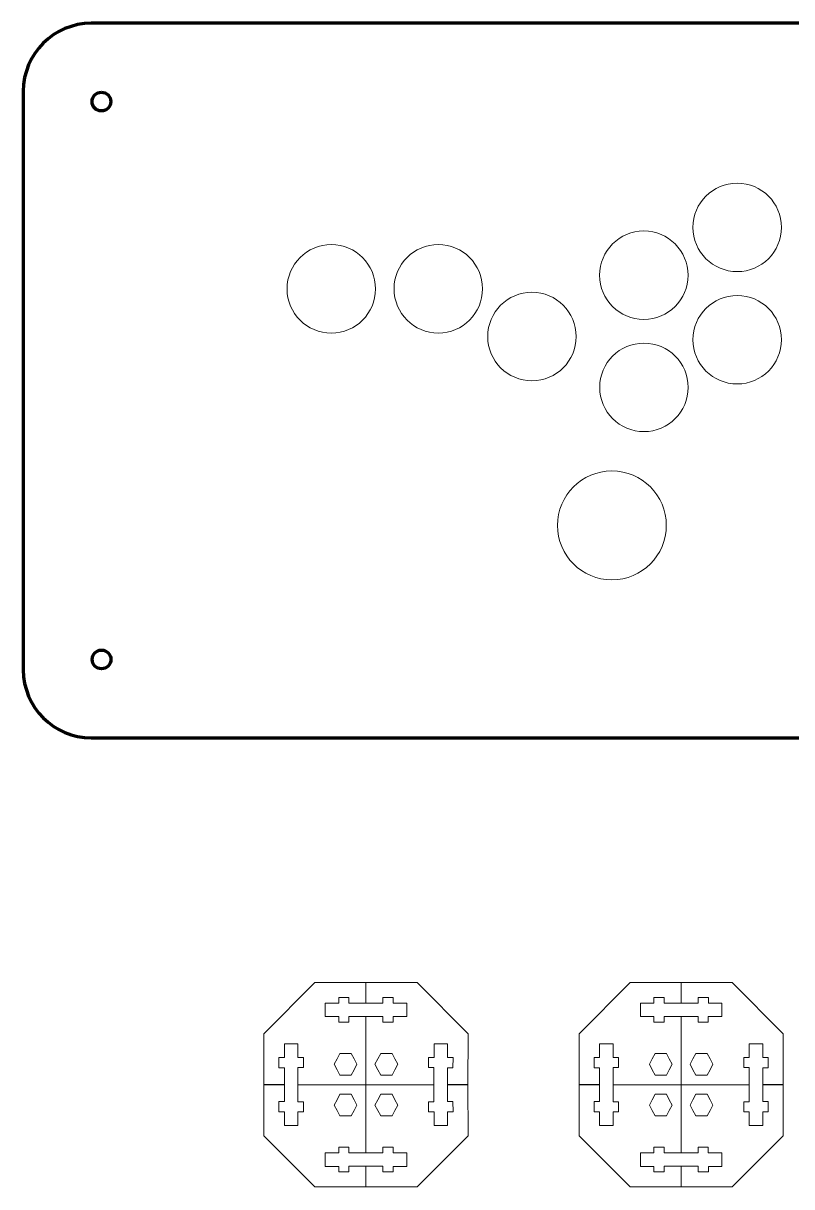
# Model space of a CAD drawing. Header units: millimetres. Extents: x 198 to 2323, y -968 to 148.
# Drawn here: x 1028.9 to 1254.8, y -923.8 to -581.9 of the extents above; entities that cross this region are included whole.
import ezdxf

# ---------------------------------------------------------------- set-up
doc = ezdxf.new("R2010")
doc.units = ezdxf.units.MM
doc.header["$MEASUREMENT"] = 0
doc.layers.add('Layer 1', color=7, linetype='Continuous')

msp = doc.modelspace()

# ---------------------------------------------------------------- linework, layer by layer
at = {"layer": 'Layer 1', "color": 250, "lineweight": 70}
for centre in [(1051.8637, -604.9034), (1051.9031, -768.8379)]:
    msp.add_ellipse(centre, major_axis=(0, 2.75), ratio=1, dxfattribs=at)
at = {"layer": 'Layer 1', "color": 250, "lineweight": 18}
for centre, major_axis, ratio in [((1238.7787, -641.8738), (0, 13.0001), 0.99999231), ((1211.3288, -655.9238), (0, 13.0001), 0.99999231), ((1119.4538, -659.9363), (0, 13.0001), 0.99999231), ((1150.9037, -659.9114), (0, 13.0001), 0.99999231), ((1178.4287, -673.9488), (0, 13.0001), 0.99999231), ((1238.7787, -674.8863), (0, 13.0001), 0.99999231), ((1211.3537, -688.8738), (0, 13.0001), 0.99999231), ((1201.9288, -729.4487), (0, 16), 1)]:
    msp.add_ellipse(centre, major_axis=major_axis, ratio=ratio, dxfattribs=at)
at = {"layer": 'Layer 1', "color": 250, "lineweight": 70}
msp.add_open_spline([(1048.8961, -581.8789), (1048.8961, -581.8789), (1368.8961, -581.8789), (1368.8961, -581.8789), (1379.8961, -581.8789), (1388.8961, -590.8789), (1388.8961, -601.8788), (1388.8961, -601.8788), (1388.8961, -771.879), (1388.8961, -771.879), (1388.8961, -782.8789), (1379.8961, -791.8789), (1368.8961, -791.8789), (1368.8961, -791.8789), (1048.8961, -791.8789), (1048.8961, -791.8789), (1037.8962, -791.8789), (1028.8961, -782.8789), (1028.8961, -771.879), (1028.8961, -771.879), (1028.8961, -601.8788), (1028.8961, -601.8788), (1028.8961, -590.8789), (1037.8962, -581.8789), (1048.8961, -581.8789)], degree=3, knots=[0, 0, 0, 0, 0.125, 0.125, 0.125, 0.25, 0.25, 0.25, 0.375, 0.375, 0.375, 0.5, 0.5, 0.5, 0.625, 0.625, 0.625, 0.75, 0.75, 0.75, 0.875, 0.875, 0.875, 1, 1, 1, 1], dxfattribs=at)
at = {"layer": 'Layer 1', "color": 250, "lineweight": 18}
for points, knots in [([(1114.6408, -863.8205), (1114.6408, -863.8205), (1099.6506, -878.8195), (1099.6506, -878.8195), (1099.6506, -878.8195), (1099.6538, -893.8195), (1099.6538, -893.8195), (1099.6538, -893.8195), (1105.6552, -893.8195), (1105.6552, -893.8195), (1105.6552, -893.8195), (1105.6552, -888.8202), (1105.6552, -888.8202), (1105.6552, -888.8202), (1104.0612, -888.8202), (1104.0612, -888.8202), (1104.0612, -888.8202), (1104.0546, -885.8105), (1104.0546, -885.8105), (1104.0546, -885.8105), (1105.6521, -885.8105), (1105.6521, -885.8105), (1105.6521, -885.8105), (1105.6521, -881.8117), (1105.6521, -881.8117), (1105.6521, -881.8117), (1109.6409, -881.8117), (1109.6409, -881.8117), (1109.6409, -881.8117), (1109.6409, -885.8136), (1109.6409, -885.8136), (1109.6409, -885.8136), (1111.2417, -885.8136), (1111.2417, -885.8136), (1111.2417, -885.8136), (1111.2449, -888.8066), (1111.2449, -888.8066), (1111.2449, -888.8066), (1109.6478, -888.8066), (1109.6478, -888.8066), (1109.6478, -888.8066), (1109.6478, -893.8107), (1109.6478, -893.8107), (1109.6478, -893.8107), (1129.644, -893.8107), (1129.644, -893.8107), (1129.644, -893.8107), (1129.644, -873.8148), (1129.644, -873.8148), (1129.644, -873.8148), (1124.6441, -873.8148), (1124.6441, -873.8148), (1124.6441, -873.8148), (1124.6441, -875.4124), (1124.6441, -875.4124), (1124.6441, -875.4124), (1121.6509, -875.4124), (1121.6509, -875.4124), (1121.6509, -875.4124), (1121.6509, -873.815), (1121.6509, -873.815), (1121.6509, -873.815), (1117.6523, -873.815), (1117.6523, -873.815), (1117.6523, -873.815), (1117.6523, -869.8131), (1117.6523, -869.8131), (1117.6523, -869.8131), (1121.641, -869.8131), (1121.641, -869.8131), (1121.641, -869.8131), (1121.641, -868.2192), (1121.641, -868.2192), (1121.641, -868.2192), (1124.6409, -868.2192), (1124.6409, -868.2192), (1124.6409, -868.2192), (1124.6409, -869.8199), (1124.6409, -869.8199), (1124.6409, -869.8199), (1129.6384, -869.8199), (1129.6384, -869.8199), (1129.6384, -869.8199), (1129.6384, -863.8254), (1129.6384, -863.8254), (1129.6384, -863.8254), (1114.6408, -863.8205), (1114.6408, -863.8205)], [0, 0, 0, 0, 0.03448276, 0.03448276, 0.03448276, 0.06896552, 0.06896552, 0.06896552, 0.10344828, 0.10344828, 0.10344828, 0.13793103, 0.13793103, 0.13793103, 0.17241379, 0.17241379, 0.17241379, 0.20689655, 0.20689655, 0.20689655, 0.24137931, 0.24137931, 0.24137931, 0.27586207, 0.27586207, 0.27586207, 0.31034483, 0.31034483, 0.31034483, 0.34482759, 0.34482759, 0.34482759, 0.37931034, 0.37931034, 0.37931034, 0.4137931, 0.4137931, 0.4137931, 0.44827586, 0.44827586, 0.44827586, 0.48275862, 0.48275862, 0.48275862, 0.51724138, 0.51724138, 0.51724138, 0.55172414, 0.55172414, 0.55172414, 0.5862069, 0.5862069, 0.5862069, 0.62068966, 0.62068966, 0.62068966, 0.65517241, 0.65517241, 0.65517241, 0.68965517, 0.68965517, 0.68965517, 0.72413793, 0.72413793, 0.72413793, 0.75862069, 0.75862069, 0.75862069, 0.79310345, 0.79310345, 0.79310345, 0.82758621, 0.82758621, 0.82758621, 0.86206897, 0.86206897, 0.86206897, 0.89655172, 0.89655172, 0.89655172, 0.93103448, 0.93103448, 0.93103448, 0.96551724, 0.96551724, 0.96551724, 1, 1, 1, 1]), ([(1144.6472, -863.8205), (1144.6472, -863.8205), (1159.6374, -878.8195), (1159.6374, -878.8195), (1159.6374, -878.8195), (1159.6342, -893.8195), (1159.6342, -893.8195), (1159.6342, -893.8195), (1153.6328, -893.8195), (1153.6328, -893.8195), (1153.6328, -893.8195), (1153.6328, -888.8202), (1153.6328, -888.8202), (1153.6328, -888.8202), (1155.2268, -888.8202), (1155.2268, -888.8202), (1155.2268, -888.8202), (1155.2334, -885.8105), (1155.2334, -885.8105), (1155.2334, -885.8105), (1153.6359, -885.8105), (1153.6359, -885.8105), (1153.6359, -885.8105), (1153.6359, -881.8117), (1153.6359, -881.8117), (1153.6359, -881.8117), (1149.6471, -881.8117), (1149.6471, -881.8117), (1149.6471, -881.8117), (1149.6471, -885.8136), (1149.6471, -885.8136), (1149.6471, -885.8136), (1148.0463, -885.8136), (1148.0463, -885.8136), (1148.0463, -885.8136), (1148.0431, -888.8066), (1148.0431, -888.8066), (1148.0431, -888.8066), (1149.6402, -888.8066), (1149.6402, -888.8066), (1149.6402, -888.8066), (1149.6402, -893.8107), (1149.6402, -893.8107), (1149.6402, -893.8107), (1129.644, -893.8107), (1129.644, -893.8107), (1129.644, -893.8107), (1129.644, -873.8148), (1129.644, -873.8148), (1129.644, -873.8148), (1134.6439, -873.8148), (1134.6439, -873.8148), (1134.6439, -873.8148), (1134.6439, -875.4124), (1134.6439, -875.4124), (1134.6439, -875.4124), (1137.6371, -875.4124), (1137.6371, -875.4124), (1137.6371, -875.4124), (1137.6371, -873.815), (1137.6371, -873.815), (1137.6371, -873.815), (1141.6357, -873.815), (1141.6357, -873.815), (1141.6357, -873.815), (1141.6357, -869.8131), (1141.6357, -869.8131), (1141.6357, -869.8131), (1137.647, -869.8131), (1137.647, -869.8131), (1137.647, -869.8131), (1137.647, -868.2192), (1137.647, -868.2192), (1137.647, -868.2192), (1134.6471, -868.2192), (1134.6471, -868.2192), (1134.6471, -868.2192), (1134.6471, -869.8199), (1134.6471, -869.8199), (1134.6471, -869.8199), (1129.6496, -869.8199), (1129.6496, -869.8199), (1129.6496, -869.8199), (1129.6496, -863.8254), (1129.6496, -863.8254), (1129.6496, -863.8254), (1144.6472, -863.8205), (1144.6472, -863.8205)], [0, 0, 0, 0, 0.03448276, 0.03448276, 0.03448276, 0.06896552, 0.06896552, 0.06896552, 0.10344828, 0.10344828, 0.10344828, 0.13793103, 0.13793103, 0.13793103, 0.17241379, 0.17241379, 0.17241379, 0.20689655, 0.20689655, 0.20689655, 0.24137931, 0.24137931, 0.24137931, 0.27586207, 0.27586207, 0.27586207, 0.31034483, 0.31034483, 0.31034483, 0.34482759, 0.34482759, 0.34482759, 0.37931034, 0.37931034, 0.37931034, 0.4137931, 0.4137931, 0.4137931, 0.44827586, 0.44827586, 0.44827586, 0.48275862, 0.48275862, 0.48275862, 0.51724138, 0.51724138, 0.51724138, 0.55172414, 0.55172414, 0.55172414, 0.5862069, 0.5862069, 0.5862069, 0.62068966, 0.62068966, 0.62068966, 0.65517241, 0.65517241, 0.65517241, 0.68965517, 0.68965517, 0.68965517, 0.72413793, 0.72413793, 0.72413793, 0.75862069, 0.75862069, 0.75862069, 0.79310345, 0.79310345, 0.79310345, 0.82758621, 0.82758621, 0.82758621, 0.86206897, 0.86206897, 0.86206897, 0.89655172, 0.89655172, 0.89655172, 0.93103448, 0.93103448, 0.93103448, 0.96551724, 0.96551724, 0.96551724, 1, 1, 1, 1]), ([(1207.2896, -863.8205), (1207.2896, -863.8205), (1192.2994, -878.8195), (1192.2994, -878.8195), (1192.2994, -878.8195), (1192.3026, -893.8195), (1192.3026, -893.8195), (1192.3026, -893.8195), (1198.304, -893.8195), (1198.304, -893.8195), (1198.304, -893.8195), (1198.304, -888.8202), (1198.304, -888.8202), (1198.304, -888.8202), (1196.71, -888.8202), (1196.71, -888.8202), (1196.71, -888.8202), (1196.7034, -885.8105), (1196.7034, -885.8105), (1196.7034, -885.8105), (1198.3009, -885.8105), (1198.3009, -885.8105), (1198.3009, -885.8105), (1198.3009, -881.8117), (1198.3009, -881.8117), (1198.3009, -881.8117), (1202.2897, -881.8117), (1202.2897, -881.8117), (1202.2897, -881.8117), (1202.2897, -885.8136), (1202.2897, -885.8136), (1202.2897, -885.8136), (1203.8905, -885.8136), (1203.8905, -885.8136), (1203.8905, -885.8136), (1203.8937, -888.8066), (1203.8937, -888.8066), (1203.8937, -888.8066), (1202.2966, -888.8066), (1202.2966, -888.8066), (1202.2966, -888.8066), (1202.2966, -893.8107), (1202.2966, -893.8107), (1202.2966, -893.8107), (1222.2928, -893.8107), (1222.2928, -893.8107), (1222.2928, -893.8107), (1222.2928, -873.8148), (1222.2928, -873.8148), (1222.2928, -873.8148), (1217.2929, -873.8148), (1217.2929, -873.8148), (1217.2929, -873.8148), (1217.2929, -875.4124), (1217.2929, -875.4124), (1217.2929, -875.4124), (1214.2997, -875.4124), (1214.2997, -875.4124), (1214.2997, -875.4124), (1214.2997, -873.815), (1214.2997, -873.815), (1214.2997, -873.815), (1210.3011, -873.815), (1210.3011, -873.815), (1210.3011, -873.815), (1210.3011, -869.8131), (1210.3011, -869.8131), (1210.3011, -869.8131), (1214.2898, -869.8131), (1214.2898, -869.8131), (1214.2898, -869.8131), (1214.2898, -868.2192), (1214.2898, -868.2192), (1214.2898, -868.2192), (1217.2897, -868.2192), (1217.2897, -868.2192), (1217.2897, -868.2192), (1217.2897, -869.8199), (1217.2897, -869.8199), (1217.2897, -869.8199), (1222.2872, -869.8199), (1222.2872, -869.8199), (1222.2872, -869.8199), (1222.2872, -863.8254), (1222.2872, -863.8254), (1222.2872, -863.8254), (1207.2896, -863.8205), (1207.2896, -863.8205)], [0, 0, 0, 0, 0.03448276, 0.03448276, 0.03448276, 0.06896552, 0.06896552, 0.06896552, 0.10344828, 0.10344828, 0.10344828, 0.13793103, 0.13793103, 0.13793103, 0.17241379, 0.17241379, 0.17241379, 0.20689655, 0.20689655, 0.20689655, 0.24137931, 0.24137931, 0.24137931, 0.27586207, 0.27586207, 0.27586207, 0.31034483, 0.31034483, 0.31034483, 0.34482759, 0.34482759, 0.34482759, 0.37931034, 0.37931034, 0.37931034, 0.4137931, 0.4137931, 0.4137931, 0.44827586, 0.44827586, 0.44827586, 0.48275862, 0.48275862, 0.48275862, 0.51724138, 0.51724138, 0.51724138, 0.55172414, 0.55172414, 0.55172414, 0.5862069, 0.5862069, 0.5862069, 0.62068966, 0.62068966, 0.62068966, 0.65517241, 0.65517241, 0.65517241, 0.68965517, 0.68965517, 0.68965517, 0.72413793, 0.72413793, 0.72413793, 0.75862069, 0.75862069, 0.75862069, 0.79310345, 0.79310345, 0.79310345, 0.82758621, 0.82758621, 0.82758621, 0.86206897, 0.86206897, 0.86206897, 0.89655172, 0.89655172, 0.89655172, 0.93103448, 0.93103448, 0.93103448, 0.96551724, 0.96551724, 0.96551724, 1, 1, 1, 1]), ([(1237.296, -863.8205), (1237.296, -863.8205), (1252.2862, -878.8195), (1252.2862, -878.8195), (1252.2862, -878.8195), (1252.283, -893.8195), (1252.283, -893.8195), (1252.283, -893.8195), (1246.2816, -893.8195), (1246.2816, -893.8195), (1246.2816, -893.8195), (1246.2816, -888.8202), (1246.2816, -888.8202), (1246.2816, -888.8202), (1247.8756, -888.8202), (1247.8756, -888.8202), (1247.8756, -888.8202), (1247.8822, -885.8105), (1247.8822, -885.8105), (1247.8822, -885.8105), (1246.2847, -885.8105), (1246.2847, -885.8105), (1246.2847, -885.8105), (1246.2847, -881.8117), (1246.2847, -881.8117), (1246.2847, -881.8117), (1242.2959, -881.8117), (1242.2959, -881.8117), (1242.2959, -881.8117), (1242.2959, -885.8136), (1242.2959, -885.8136), (1242.2959, -885.8136), (1240.6951, -885.8136), (1240.6951, -885.8136), (1240.6951, -885.8136), (1240.6919, -888.8066), (1240.6919, -888.8066), (1240.6919, -888.8066), (1242.289, -888.8066), (1242.289, -888.8066), (1242.289, -888.8066), (1242.289, -893.8107), (1242.289, -893.8107), (1242.289, -893.8107), (1222.2928, -893.8107), (1222.2928, -893.8107), (1222.2928, -893.8107), (1222.2928, -873.8148), (1222.2928, -873.8148), (1222.2928, -873.8148), (1227.2927, -873.8148), (1227.2927, -873.8148), (1227.2927, -873.8148), (1227.2927, -875.4124), (1227.2927, -875.4124), (1227.2927, -875.4124), (1230.2859, -875.4124), (1230.2859, -875.4124), (1230.2859, -875.4124), (1230.2859, -873.815), (1230.2859, -873.815), (1230.2859, -873.815), (1234.2845, -873.815), (1234.2845, -873.815), (1234.2845, -873.815), (1234.2845, -869.8131), (1234.2845, -869.8131), (1234.2845, -869.8131), (1230.2958, -869.8131), (1230.2958, -869.8131), (1230.2958, -869.8131), (1230.2958, -868.2192), (1230.2958, -868.2192), (1230.2958, -868.2192), (1227.2959, -868.2192), (1227.2959, -868.2192), (1227.2959, -868.2192), (1227.2959, -869.8199), (1227.2959, -869.8199), (1227.2959, -869.8199), (1222.2984, -869.8199), (1222.2984, -869.8199), (1222.2984, -869.8199), (1222.2984, -863.8254), (1222.2984, -863.8254), (1222.2984, -863.8254), (1237.296, -863.8205), (1237.296, -863.8205)], [0, 0, 0, 0, 0.03448276, 0.03448276, 0.03448276, 0.06896552, 0.06896552, 0.06896552, 0.10344828, 0.10344828, 0.10344828, 0.13793103, 0.13793103, 0.13793103, 0.17241379, 0.17241379, 0.17241379, 0.20689655, 0.20689655, 0.20689655, 0.24137931, 0.24137931, 0.24137931, 0.27586207, 0.27586207, 0.27586207, 0.31034483, 0.31034483, 0.31034483, 0.34482759, 0.34482759, 0.34482759, 0.37931034, 0.37931034, 0.37931034, 0.4137931, 0.4137931, 0.4137931, 0.44827586, 0.44827586, 0.44827586, 0.48275862, 0.48275862, 0.48275862, 0.51724138, 0.51724138, 0.51724138, 0.55172414, 0.55172414, 0.55172414, 0.5862069, 0.5862069, 0.5862069, 0.62068966, 0.62068966, 0.62068966, 0.65517241, 0.65517241, 0.65517241, 0.68965517, 0.68965517, 0.68965517, 0.72413793, 0.72413793, 0.72413793, 0.75862069, 0.75862069, 0.75862069, 0.79310345, 0.79310345, 0.79310345, 0.82758621, 0.82758621, 0.82758621, 0.86206897, 0.86206897, 0.86206897, 0.89655172, 0.89655172, 0.89655172, 0.93103448, 0.93103448, 0.93103448, 0.96551724, 0.96551724, 0.96551724, 1, 1, 1, 1]), ([(1121.972, -890.9907), (1121.972, -890.9907), (1121.1345, -889.4062), (1121.1345, -889.4062), (1121.1345, -889.4062), (1120.297, -887.8217), (1120.297, -887.8217), (1120.297, -887.8217), (1121.1345, -886.2372), (1121.1345, -886.2372), (1121.1345, -886.2372), (1121.972, -884.6527), (1121.972, -884.6527), (1121.972, -884.6527), (1123.647, -884.6527), (1123.647, -884.6527), (1123.647, -884.6527), (1125.322, -884.6527), (1125.322, -884.6527), (1125.322, -884.6527), (1126.1595, -886.2372), (1126.1595, -886.2372), (1126.1595, -886.2372), (1126.997, -887.8217), (1126.997, -887.8217), (1126.997, -887.8217), (1126.1595, -889.4062), (1126.1595, -889.4062), (1126.1595, -889.4062), (1125.322, -890.9907), (1125.322, -890.9907), (1125.322, -890.9907), (1123.647, -890.9907), (1123.647, -890.9907), (1123.647, -890.9907), (1121.972, -890.9907), (1121.972, -890.9907)], [0, 0, 0, 0, 0.08333333, 0.08333333, 0.08333333, 0.16666667, 0.16666667, 0.16666667, 0.25, 0.25, 0.25, 0.33333333, 0.33333333, 0.33333333, 0.41666667, 0.41666667, 0.41666667, 0.5, 0.5, 0.5, 0.58333333, 0.58333333, 0.58333333, 0.66666667, 0.66666667, 0.66666667, 0.75, 0.75, 0.75, 0.83333333, 0.83333333, 0.83333333, 0.91666667, 0.91666667, 0.91666667, 1, 1, 1, 1]), ([(1137.316, -890.9907), (1137.316, -890.9907), (1138.1535, -889.4062), (1138.1535, -889.4062), (1138.1535, -889.4062), (1138.991, -887.8217), (1138.991, -887.8217), (1138.991, -887.8217), (1138.1535, -886.2372), (1138.1535, -886.2372), (1138.1535, -886.2372), (1137.316, -884.6527), (1137.316, -884.6527), (1137.316, -884.6527), (1135.641, -884.6527), (1135.641, -884.6527), (1135.641, -884.6527), (1133.966, -884.6527), (1133.966, -884.6527), (1133.966, -884.6527), (1133.1285, -886.2372), (1133.1285, -886.2372), (1133.1285, -886.2372), (1132.291, -887.8217), (1132.291, -887.8217), (1132.291, -887.8217), (1133.1285, -889.4062), (1133.1285, -889.4062), (1133.1285, -889.4062), (1133.966, -890.9907), (1133.966, -890.9907), (1133.966, -890.9907), (1135.641, -890.9907), (1135.641, -890.9907), (1135.641, -890.9907), (1137.316, -890.9907), (1137.316, -890.9907)], [0, 0, 0, 0, 0.08333333, 0.08333333, 0.08333333, 0.16666667, 0.16666667, 0.16666667, 0.25, 0.25, 0.25, 0.33333333, 0.33333333, 0.33333333, 0.41666667, 0.41666667, 0.41666667, 0.5, 0.5, 0.5, 0.58333333, 0.58333333, 0.58333333, 0.66666667, 0.66666667, 0.66666667, 0.75, 0.75, 0.75, 0.83333333, 0.83333333, 0.83333333, 0.91666667, 0.91666667, 0.91666667, 1, 1, 1, 1]), ([(1214.6208, -890.9907), (1214.6208, -890.9907), (1213.7833, -889.4062), (1213.7833, -889.4062), (1213.7833, -889.4062), (1212.9458, -887.8217), (1212.9458, -887.8217), (1212.9458, -887.8217), (1213.7833, -886.2372), (1213.7833, -886.2372), (1213.7833, -886.2372), (1214.6208, -884.6527), (1214.6208, -884.6527), (1214.6208, -884.6527), (1216.2958, -884.6527), (1216.2958, -884.6527), (1216.2958, -884.6527), (1217.9708, -884.6527), (1217.9708, -884.6527), (1217.9708, -884.6527), (1218.8083, -886.2372), (1218.8083, -886.2372), (1218.8083, -886.2372), (1219.6458, -887.8217), (1219.6458, -887.8217), (1219.6458, -887.8217), (1218.8083, -889.4062), (1218.8083, -889.4062), (1218.8083, -889.4062), (1217.9708, -890.9907), (1217.9708, -890.9907), (1217.9708, -890.9907), (1216.2958, -890.9907), (1216.2958, -890.9907), (1216.2958, -890.9907), (1214.6208, -890.9907), (1214.6208, -890.9907)], [0, 0, 0, 0, 0.08333333, 0.08333333, 0.08333333, 0.16666667, 0.16666667, 0.16666667, 0.25, 0.25, 0.25, 0.33333333, 0.33333333, 0.33333333, 0.41666667, 0.41666667, 0.41666667, 0.5, 0.5, 0.5, 0.58333333, 0.58333333, 0.58333333, 0.66666667, 0.66666667, 0.66666667, 0.75, 0.75, 0.75, 0.83333333, 0.83333333, 0.83333333, 0.91666667, 0.91666667, 0.91666667, 1, 1, 1, 1]), ([(1229.9648, -890.9907), (1229.9648, -890.9907), (1230.8023, -889.4062), (1230.8023, -889.4062), (1230.8023, -889.4062), (1231.6398, -887.8217), (1231.6398, -887.8217), (1231.6398, -887.8217), (1230.8023, -886.2372), (1230.8023, -886.2372), (1230.8023, -886.2372), (1229.9648, -884.6527), (1229.9648, -884.6527), (1229.9648, -884.6527), (1228.2898, -884.6527), (1228.2898, -884.6527), (1228.2898, -884.6527), (1226.6148, -884.6527), (1226.6148, -884.6527), (1226.6148, -884.6527), (1225.7773, -886.2372), (1225.7773, -886.2372), (1225.7773, -886.2372), (1224.9398, -887.8217), (1224.9398, -887.8217), (1224.9398, -887.8217), (1225.7773, -889.4062), (1225.7773, -889.4062), (1225.7773, -889.4062), (1226.6148, -890.9907), (1226.6148, -890.9907), (1226.6148, -890.9907), (1228.2898, -890.9907), (1228.2898, -890.9907), (1228.2898, -890.9907), (1229.9648, -890.9907), (1229.9648, -890.9907)], [0, 0, 0, 0, 0.08333333, 0.08333333, 0.08333333, 0.16666667, 0.16666667, 0.16666667, 0.25, 0.25, 0.25, 0.33333333, 0.33333333, 0.33333333, 0.41666667, 0.41666667, 0.41666667, 0.5, 0.5, 0.5, 0.58333333, 0.58333333, 0.58333333, 0.66666667, 0.66666667, 0.66666667, 0.75, 0.75, 0.75, 0.83333333, 0.83333333, 0.83333333, 0.91666667, 0.91666667, 0.91666667, 1, 1, 1, 1]), ([(1114.6408, -923.8009), (1114.6408, -923.8009), (1099.6506, -908.8019), (1099.6506, -908.8019), (1099.6506, -908.8019), (1099.6538, -893.8019), (1099.6538, -893.8019), (1099.6538, -893.8019), (1105.6552, -893.8019), (1105.6552, -893.8019), (1105.6552, -893.8019), (1105.6552, -898.8012), (1105.6552, -898.8012), (1105.6552, -898.8012), (1104.0612, -898.8012), (1104.0612, -898.8012), (1104.0612, -898.8012), (1104.0546, -901.8109), (1104.0546, -901.8109), (1104.0546, -901.8109), (1105.6521, -901.8109), (1105.6521, -901.8109), (1105.6521, -901.8109), (1105.6521, -905.8097), (1105.6521, -905.8097), (1105.6521, -905.8097), (1109.6409, -905.8097), (1109.6409, -905.8097), (1109.6409, -905.8097), (1109.6409, -901.8078), (1109.6409, -901.8078), (1109.6409, -901.8078), (1111.2417, -901.8078), (1111.2417, -901.8078), (1111.2417, -901.8078), (1111.2449, -898.8148), (1111.2449, -898.8148), (1111.2449, -898.8148), (1109.6478, -898.8148), (1109.6478, -898.8148), (1109.6478, -898.8148), (1109.6478, -893.8107), (1109.6478, -893.8107), (1109.6478, -893.8107), (1129.644, -893.8107), (1129.644, -893.8107), (1129.644, -893.8107), (1129.644, -913.8066), (1129.644, -913.8066), (1129.644, -913.8066), (1124.6441, -913.8066), (1124.6441, -913.8066), (1124.6441, -913.8066), (1124.6441, -912.209), (1124.6441, -912.209), (1124.6441, -912.209), (1121.6509, -912.209), (1121.6509, -912.209), (1121.6509, -912.209), (1121.6509, -913.8064), (1121.6509, -913.8064), (1121.6509, -913.8064), (1117.6523, -913.8064), (1117.6523, -913.8064), (1117.6523, -913.8064), (1117.6523, -917.8083), (1117.6523, -917.8083), (1117.6523, -917.8083), (1121.641, -917.8083), (1121.641, -917.8083), (1121.641, -917.8083), (1121.641, -919.4022), (1121.641, -919.4022), (1121.641, -919.4022), (1124.6409, -919.4022), (1124.6409, -919.4022), (1124.6409, -919.4022), (1124.6409, -917.8015), (1124.6409, -917.8015), (1124.6409, -917.8015), (1129.6384, -917.8015), (1129.6384, -917.8015), (1129.6384, -917.8015), (1129.6384, -923.796), (1129.6384, -923.796), (1129.6384, -923.796), (1114.6408, -923.8009), (1114.6408, -923.8009)], [0, 0, 0, 0, 0.03448276, 0.03448276, 0.03448276, 0.06896552, 0.06896552, 0.06896552, 0.10344828, 0.10344828, 0.10344828, 0.13793103, 0.13793103, 0.13793103, 0.17241379, 0.17241379, 0.17241379, 0.20689655, 0.20689655, 0.20689655, 0.24137931, 0.24137931, 0.24137931, 0.27586207, 0.27586207, 0.27586207, 0.31034483, 0.31034483, 0.31034483, 0.34482759, 0.34482759, 0.34482759, 0.37931034, 0.37931034, 0.37931034, 0.4137931, 0.4137931, 0.4137931, 0.44827586, 0.44827586, 0.44827586, 0.48275862, 0.48275862, 0.48275862, 0.51724138, 0.51724138, 0.51724138, 0.55172414, 0.55172414, 0.55172414, 0.5862069, 0.5862069, 0.5862069, 0.62068966, 0.62068966, 0.62068966, 0.65517241, 0.65517241, 0.65517241, 0.68965517, 0.68965517, 0.68965517, 0.72413793, 0.72413793, 0.72413793, 0.75862069, 0.75862069, 0.75862069, 0.79310345, 0.79310345, 0.79310345, 0.82758621, 0.82758621, 0.82758621, 0.86206897, 0.86206897, 0.86206897, 0.89655172, 0.89655172, 0.89655172, 0.93103448, 0.93103448, 0.93103448, 0.96551724, 0.96551724, 0.96551724, 1, 1, 1, 1]), ([(1144.6472, -923.8009), (1144.6472, -923.8009), (1159.6374, -908.8019), (1159.6374, -908.8019), (1159.6374, -908.8019), (1159.6342, -893.8019), (1159.6342, -893.8019), (1159.6342, -893.8019), (1153.6328, -893.8019), (1153.6328, -893.8019), (1153.6328, -893.8019), (1153.6328, -898.8012), (1153.6328, -898.8012), (1153.6328, -898.8012), (1155.2268, -898.8012), (1155.2268, -898.8012), (1155.2268, -898.8012), (1155.2334, -901.8109), (1155.2334, -901.8109), (1155.2334, -901.8109), (1153.6359, -901.8109), (1153.6359, -901.8109), (1153.6359, -901.8109), (1153.6359, -905.8097), (1153.6359, -905.8097), (1153.6359, -905.8097), (1149.6471, -905.8097), (1149.6471, -905.8097), (1149.6471, -905.8097), (1149.6471, -901.8078), (1149.6471, -901.8078), (1149.6471, -901.8078), (1148.0463, -901.8078), (1148.0463, -901.8078), (1148.0463, -901.8078), (1148.0431, -898.8148), (1148.0431, -898.8148), (1148.0431, -898.8148), (1149.6402, -898.8148), (1149.6402, -898.8148), (1149.6402, -898.8148), (1149.6402, -893.8107), (1149.6402, -893.8107), (1149.6402, -893.8107), (1129.644, -893.8107), (1129.644, -893.8107), (1129.644, -893.8107), (1129.644, -913.8066), (1129.644, -913.8066), (1129.644, -913.8066), (1134.6439, -913.8066), (1134.6439, -913.8066), (1134.6439, -913.8066), (1134.6439, -912.209), (1134.6439, -912.209), (1134.6439, -912.209), (1137.6371, -912.209), (1137.6371, -912.209), (1137.6371, -912.209), (1137.6371, -913.8064), (1137.6371, -913.8064), (1137.6371, -913.8064), (1141.6357, -913.8064), (1141.6357, -913.8064), (1141.6357, -913.8064), (1141.6357, -917.8083), (1141.6357, -917.8083), (1141.6357, -917.8083), (1137.647, -917.8083), (1137.647, -917.8083), (1137.647, -917.8083), (1137.647, -919.4022), (1137.647, -919.4022), (1137.647, -919.4022), (1134.6471, -919.4022), (1134.6471, -919.4022), (1134.6471, -919.4022), (1134.6471, -917.8015), (1134.6471, -917.8015), (1134.6471, -917.8015), (1129.6496, -917.8015), (1129.6496, -917.8015), (1129.6496, -917.8015), (1129.6496, -923.796), (1129.6496, -923.796), (1129.6496, -923.796), (1144.6472, -923.8009), (1144.6472, -923.8009)], [0, 0, 0, 0, 0.03448276, 0.03448276, 0.03448276, 0.06896552, 0.06896552, 0.06896552, 0.10344828, 0.10344828, 0.10344828, 0.13793103, 0.13793103, 0.13793103, 0.17241379, 0.17241379, 0.17241379, 0.20689655, 0.20689655, 0.20689655, 0.24137931, 0.24137931, 0.24137931, 0.27586207, 0.27586207, 0.27586207, 0.31034483, 0.31034483, 0.31034483, 0.34482759, 0.34482759, 0.34482759, 0.37931034, 0.37931034, 0.37931034, 0.4137931, 0.4137931, 0.4137931, 0.44827586, 0.44827586, 0.44827586, 0.48275862, 0.48275862, 0.48275862, 0.51724138, 0.51724138, 0.51724138, 0.55172414, 0.55172414, 0.55172414, 0.5862069, 0.5862069, 0.5862069, 0.62068966, 0.62068966, 0.62068966, 0.65517241, 0.65517241, 0.65517241, 0.68965517, 0.68965517, 0.68965517, 0.72413793, 0.72413793, 0.72413793, 0.75862069, 0.75862069, 0.75862069, 0.79310345, 0.79310345, 0.79310345, 0.82758621, 0.82758621, 0.82758621, 0.86206897, 0.86206897, 0.86206897, 0.89655172, 0.89655172, 0.89655172, 0.93103448, 0.93103448, 0.93103448, 0.96551724, 0.96551724, 0.96551724, 1, 1, 1, 1]), ([(1207.2896, -923.8009), (1207.2896, -923.8009), (1192.2994, -908.8019), (1192.2994, -908.8019), (1192.2994, -908.8019), (1192.3026, -893.8019), (1192.3026, -893.8019), (1192.3026, -893.8019), (1198.304, -893.8019), (1198.304, -893.8019), (1198.304, -893.8019), (1198.304, -898.8012), (1198.304, -898.8012), (1198.304, -898.8012), (1196.71, -898.8012), (1196.71, -898.8012), (1196.71, -898.8012), (1196.7034, -901.8109), (1196.7034, -901.8109), (1196.7034, -901.8109), (1198.3009, -901.8109), (1198.3009, -901.8109), (1198.3009, -901.8109), (1198.3009, -905.8097), (1198.3009, -905.8097), (1198.3009, -905.8097), (1202.2897, -905.8097), (1202.2897, -905.8097), (1202.2897, -905.8097), (1202.2897, -901.8078), (1202.2897, -901.8078), (1202.2897, -901.8078), (1203.8905, -901.8078), (1203.8905, -901.8078), (1203.8905, -901.8078), (1203.8937, -898.8148), (1203.8937, -898.8148), (1203.8937, -898.8148), (1202.2966, -898.8148), (1202.2966, -898.8148), (1202.2966, -898.8148), (1202.2966, -893.8107), (1202.2966, -893.8107), (1202.2966, -893.8107), (1222.2928, -893.8107), (1222.2928, -893.8107), (1222.2928, -893.8107), (1222.2928, -913.8066), (1222.2928, -913.8066), (1222.2928, -913.8066), (1217.2929, -913.8066), (1217.2929, -913.8066), (1217.2929, -913.8066), (1217.2929, -912.209), (1217.2929, -912.209), (1217.2929, -912.209), (1214.2997, -912.209), (1214.2997, -912.209), (1214.2997, -912.209), (1214.2997, -913.8064), (1214.2997, -913.8064), (1214.2997, -913.8064), (1210.3011, -913.8064), (1210.3011, -913.8064), (1210.3011, -913.8064), (1210.3011, -917.8083), (1210.3011, -917.8083), (1210.3011, -917.8083), (1214.2898, -917.8083), (1214.2898, -917.8083), (1214.2898, -917.8083), (1214.2898, -919.4022), (1214.2898, -919.4022), (1214.2898, -919.4022), (1217.2897, -919.4022), (1217.2897, -919.4022), (1217.2897, -919.4022), (1217.2897, -917.8015), (1217.2897, -917.8015), (1217.2897, -917.8015), (1222.2872, -917.8015), (1222.2872, -917.8015), (1222.2872, -917.8015), (1222.2872, -923.796), (1222.2872, -923.796), (1222.2872, -923.796), (1207.2896, -923.8009), (1207.2896, -923.8009)], [0, 0, 0, 0, 0.03448276, 0.03448276, 0.03448276, 0.06896552, 0.06896552, 0.06896552, 0.10344828, 0.10344828, 0.10344828, 0.13793103, 0.13793103, 0.13793103, 0.17241379, 0.17241379, 0.17241379, 0.20689655, 0.20689655, 0.20689655, 0.24137931, 0.24137931, 0.24137931, 0.27586207, 0.27586207, 0.27586207, 0.31034483, 0.31034483, 0.31034483, 0.34482759, 0.34482759, 0.34482759, 0.37931034, 0.37931034, 0.37931034, 0.4137931, 0.4137931, 0.4137931, 0.44827586, 0.44827586, 0.44827586, 0.48275862, 0.48275862, 0.48275862, 0.51724138, 0.51724138, 0.51724138, 0.55172414, 0.55172414, 0.55172414, 0.5862069, 0.5862069, 0.5862069, 0.62068966, 0.62068966, 0.62068966, 0.65517241, 0.65517241, 0.65517241, 0.68965517, 0.68965517, 0.68965517, 0.72413793, 0.72413793, 0.72413793, 0.75862069, 0.75862069, 0.75862069, 0.79310345, 0.79310345, 0.79310345, 0.82758621, 0.82758621, 0.82758621, 0.86206897, 0.86206897, 0.86206897, 0.89655172, 0.89655172, 0.89655172, 0.93103448, 0.93103448, 0.93103448, 0.96551724, 0.96551724, 0.96551724, 1, 1, 1, 1]), ([(1237.296, -923.8009), (1237.296, -923.8009), (1252.2862, -908.8019), (1252.2862, -908.8019), (1252.2862, -908.8019), (1252.283, -893.8019), (1252.283, -893.8019), (1252.283, -893.8019), (1246.2816, -893.8019), (1246.2816, -893.8019), (1246.2816, -893.8019), (1246.2816, -898.8012), (1246.2816, -898.8012), (1246.2816, -898.8012), (1247.8756, -898.8012), (1247.8756, -898.8012), (1247.8756, -898.8012), (1247.8822, -901.8109), (1247.8822, -901.8109), (1247.8822, -901.8109), (1246.2847, -901.8109), (1246.2847, -901.8109), (1246.2847, -901.8109), (1246.2847, -905.8097), (1246.2847, -905.8097), (1246.2847, -905.8097), (1242.2959, -905.8097), (1242.2959, -905.8097), (1242.2959, -905.8097), (1242.2959, -901.8078), (1242.2959, -901.8078), (1242.2959, -901.8078), (1240.6951, -901.8078), (1240.6951, -901.8078), (1240.6951, -901.8078), (1240.6919, -898.8148), (1240.6919, -898.8148), (1240.6919, -898.8148), (1242.289, -898.8148), (1242.289, -898.8148), (1242.289, -898.8148), (1242.289, -893.8107), (1242.289, -893.8107), (1242.289, -893.8107), (1222.2928, -893.8107), (1222.2928, -893.8107), (1222.2928, -893.8107), (1222.2928, -913.8066), (1222.2928, -913.8066), (1222.2928, -913.8066), (1227.2927, -913.8066), (1227.2927, -913.8066), (1227.2927, -913.8066), (1227.2927, -912.209), (1227.2927, -912.209), (1227.2927, -912.209), (1230.2859, -912.209), (1230.2859, -912.209), (1230.2859, -912.209), (1230.2859, -913.8064), (1230.2859, -913.8064), (1230.2859, -913.8064), (1234.2845, -913.8064), (1234.2845, -913.8064), (1234.2845, -913.8064), (1234.2845, -917.8083), (1234.2845, -917.8083), (1234.2845, -917.8083), (1230.2958, -917.8083), (1230.2958, -917.8083), (1230.2958, -917.8083), (1230.2958, -919.4022), (1230.2958, -919.4022), (1230.2958, -919.4022), (1227.2959, -919.4022), (1227.2959, -919.4022), (1227.2959, -919.4022), (1227.2959, -917.8015), (1227.2959, -917.8015), (1227.2959, -917.8015), (1222.2984, -917.8015), (1222.2984, -917.8015), (1222.2984, -917.8015), (1222.2984, -923.796), (1222.2984, -923.796), (1222.2984, -923.796), (1237.296, -923.8009), (1237.296, -923.8009)], [0, 0, 0, 0, 0.03448276, 0.03448276, 0.03448276, 0.06896552, 0.06896552, 0.06896552, 0.10344828, 0.10344828, 0.10344828, 0.13793103, 0.13793103, 0.13793103, 0.17241379, 0.17241379, 0.17241379, 0.20689655, 0.20689655, 0.20689655, 0.24137931, 0.24137931, 0.24137931, 0.27586207, 0.27586207, 0.27586207, 0.31034483, 0.31034483, 0.31034483, 0.34482759, 0.34482759, 0.34482759, 0.37931034, 0.37931034, 0.37931034, 0.4137931, 0.4137931, 0.4137931, 0.44827586, 0.44827586, 0.44827586, 0.48275862, 0.48275862, 0.48275862, 0.51724138, 0.51724138, 0.51724138, 0.55172414, 0.55172414, 0.55172414, 0.5862069, 0.5862069, 0.5862069, 0.62068966, 0.62068966, 0.62068966, 0.65517241, 0.65517241, 0.65517241, 0.68965517, 0.68965517, 0.68965517, 0.72413793, 0.72413793, 0.72413793, 0.75862069, 0.75862069, 0.75862069, 0.79310345, 0.79310345, 0.79310345, 0.82758621, 0.82758621, 0.82758621, 0.86206897, 0.86206897, 0.86206897, 0.89655172, 0.89655172, 0.89655172, 0.93103448, 0.93103448, 0.93103448, 0.96551724, 0.96551724, 0.96551724, 1, 1, 1, 1]), ([(1121.972, -896.6307), (1121.972, -896.6307), (1121.1345, -898.2152), (1121.1345, -898.2152), (1121.1345, -898.2152), (1120.297, -899.7997), (1120.297, -899.7997), (1120.297, -899.7997), (1121.1345, -901.3842), (1121.1345, -901.3842), (1121.1345, -901.3842), (1121.972, -902.9687), (1121.972, -902.9687), (1121.972, -902.9687), (1123.647, -902.9687), (1123.647, -902.9687), (1123.647, -902.9687), (1125.322, -902.9687), (1125.322, -902.9687), (1125.322, -902.9687), (1126.1595, -901.3842), (1126.1595, -901.3842), (1126.1595, -901.3842), (1126.997, -899.7997), (1126.997, -899.7997), (1126.997, -899.7997), (1126.1595, -898.2152), (1126.1595, -898.2152), (1126.1595, -898.2152), (1125.322, -896.6307), (1125.322, -896.6307), (1125.322, -896.6307), (1123.647, -896.6307), (1123.647, -896.6307), (1123.647, -896.6307), (1121.972, -896.6307), (1121.972, -896.6307)], [0, 0, 0, 0, 0.08333333, 0.08333333, 0.08333333, 0.16666667, 0.16666667, 0.16666667, 0.25, 0.25, 0.25, 0.33333333, 0.33333333, 0.33333333, 0.41666667, 0.41666667, 0.41666667, 0.5, 0.5, 0.5, 0.58333333, 0.58333333, 0.58333333, 0.66666667, 0.66666667, 0.66666667, 0.75, 0.75, 0.75, 0.83333333, 0.83333333, 0.83333333, 0.91666667, 0.91666667, 0.91666667, 1, 1, 1, 1]), ([(1137.316, -896.6307), (1137.316, -896.6307), (1138.1535, -898.2152), (1138.1535, -898.2152), (1138.1535, -898.2152), (1138.991, -899.7997), (1138.991, -899.7997), (1138.991, -899.7997), (1138.1535, -901.3842), (1138.1535, -901.3842), (1138.1535, -901.3842), (1137.316, -902.9687), (1137.316, -902.9687), (1137.316, -902.9687), (1135.641, -902.9687), (1135.641, -902.9687), (1135.641, -902.9687), (1133.966, -902.9687), (1133.966, -902.9687), (1133.966, -902.9687), (1133.1285, -901.3842), (1133.1285, -901.3842), (1133.1285, -901.3842), (1132.291, -899.7997), (1132.291, -899.7997), (1132.291, -899.7997), (1133.1285, -898.2152), (1133.1285, -898.2152), (1133.1285, -898.2152), (1133.966, -896.6307), (1133.966, -896.6307), (1133.966, -896.6307), (1135.641, -896.6307), (1135.641, -896.6307), (1135.641, -896.6307), (1137.316, -896.6307), (1137.316, -896.6307)], [0, 0, 0, 0, 0.08333333, 0.08333333, 0.08333333, 0.16666667, 0.16666667, 0.16666667, 0.25, 0.25, 0.25, 0.33333333, 0.33333333, 0.33333333, 0.41666667, 0.41666667, 0.41666667, 0.5, 0.5, 0.5, 0.58333333, 0.58333333, 0.58333333, 0.66666667, 0.66666667, 0.66666667, 0.75, 0.75, 0.75, 0.83333333, 0.83333333, 0.83333333, 0.91666667, 0.91666667, 0.91666667, 1, 1, 1, 1]), ([(1214.6208, -896.6307), (1214.6208, -896.6307), (1213.7833, -898.2152), (1213.7833, -898.2152), (1213.7833, -898.2152), (1212.9458, -899.7997), (1212.9458, -899.7997), (1212.9458, -899.7997), (1213.7833, -901.3842), (1213.7833, -901.3842), (1213.7833, -901.3842), (1214.6208, -902.9687), (1214.6208, -902.9687), (1214.6208, -902.9687), (1216.2958, -902.9687), (1216.2958, -902.9687), (1216.2958, -902.9687), (1217.9708, -902.9687), (1217.9708, -902.9687), (1217.9708, -902.9687), (1218.8083, -901.3842), (1218.8083, -901.3842), (1218.8083, -901.3842), (1219.6458, -899.7997), (1219.6458, -899.7997), (1219.6458, -899.7997), (1218.8083, -898.2152), (1218.8083, -898.2152), (1218.8083, -898.2152), (1217.9708, -896.6307), (1217.9708, -896.6307), (1217.9708, -896.6307), (1216.2958, -896.6307), (1216.2958, -896.6307), (1216.2958, -896.6307), (1214.6208, -896.6307), (1214.6208, -896.6307)], [0, 0, 0, 0, 0.08333333, 0.08333333, 0.08333333, 0.16666667, 0.16666667, 0.16666667, 0.25, 0.25, 0.25, 0.33333333, 0.33333333, 0.33333333, 0.41666667, 0.41666667, 0.41666667, 0.5, 0.5, 0.5, 0.58333333, 0.58333333, 0.58333333, 0.66666667, 0.66666667, 0.66666667, 0.75, 0.75, 0.75, 0.83333333, 0.83333333, 0.83333333, 0.91666667, 0.91666667, 0.91666667, 1, 1, 1, 1]), ([(1229.9648, -896.6307), (1229.9648, -896.6307), (1230.8023, -898.2152), (1230.8023, -898.2152), (1230.8023, -898.2152), (1231.6398, -899.7997), (1231.6398, -899.7997), (1231.6398, -899.7997), (1230.8023, -901.3842), (1230.8023, -901.3842), (1230.8023, -901.3842), (1229.9648, -902.9687), (1229.9648, -902.9687), (1229.9648, -902.9687), (1228.2898, -902.9687), (1228.2898, -902.9687), (1228.2898, -902.9687), (1226.6148, -902.9687), (1226.6148, -902.9687), (1226.6148, -902.9687), (1225.7773, -901.3842), (1225.7773, -901.3842), (1225.7773, -901.3842), (1224.9398, -899.7997), (1224.9398, -899.7997), (1224.9398, -899.7997), (1225.7773, -898.2152), (1225.7773, -898.2152), (1225.7773, -898.2152), (1226.6148, -896.6307), (1226.6148, -896.6307), (1226.6148, -896.6307), (1228.2898, -896.6307), (1228.2898, -896.6307), (1228.2898, -896.6307), (1229.9648, -896.6307), (1229.9648, -896.6307)], [0, 0, 0, 0, 0.08333333, 0.08333333, 0.08333333, 0.16666667, 0.16666667, 0.16666667, 0.25, 0.25, 0.25, 0.33333333, 0.33333333, 0.33333333, 0.41666667, 0.41666667, 0.41666667, 0.5, 0.5, 0.5, 0.58333333, 0.58333333, 0.58333333, 0.66666667, 0.66666667, 0.66666667, 0.75, 0.75, 0.75, 0.83333333, 0.83333333, 0.83333333, 0.91666667, 0.91666667, 0.91666667, 1, 1, 1, 1])]:
    msp.add_open_spline(points, degree=3, knots=knots, dxfattribs=at)

doc.saveas('drawing.dxf')
